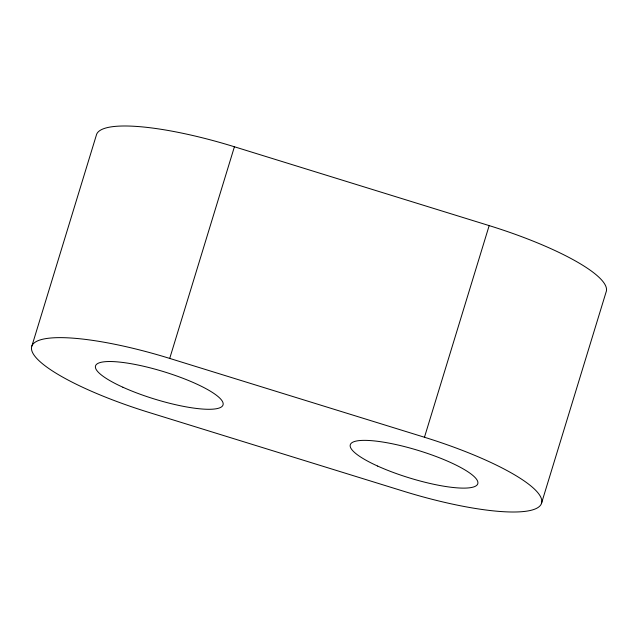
<?xml version="1.0" encoding="UTF-8"?>
<svg xmlns="http://www.w3.org/2000/svg" width="638" height="638" viewBox="0 0 638 638"><rect width="100%" height="100%" fill="white"/><g stroke="black" fill="none" stroke-linecap="round" stroke-linejoin="round"><path stroke-width="0.96" d="M31.9 345.995L96.609 134.347A133.35 28.862 17 0 1 234.417 146.772L489.171 225.605A133.35 28.862 17 0 1 606.1 292.005L541.391 503.653A133.35 28.862 17 0 1 403.583 491.228L148.829 412.395A133.35 28.862 17 0 1 31.9 345.995A133.35 28.862 17 0 1 169.716 358.42L424.461 437.253A133.35 28.862 17 0 1 541.391 503.653M169.716 358.42L234.417 146.772M424.461 437.253L489.171 225.605M122.911 387.242A66.671 14.435 17 0 0 222.957 405.114A66.671 14.435 17 0 0 131.954 363.867A66.671 14.435 17 0 0 122.911 387.242M377.656 466.067A66.671 14.435 17 0 0 477.702 483.947A66.671 14.435 17 0 0 386.7 442.7A66.671 14.435 17 0 0 377.656 466.067"/></g></svg>
